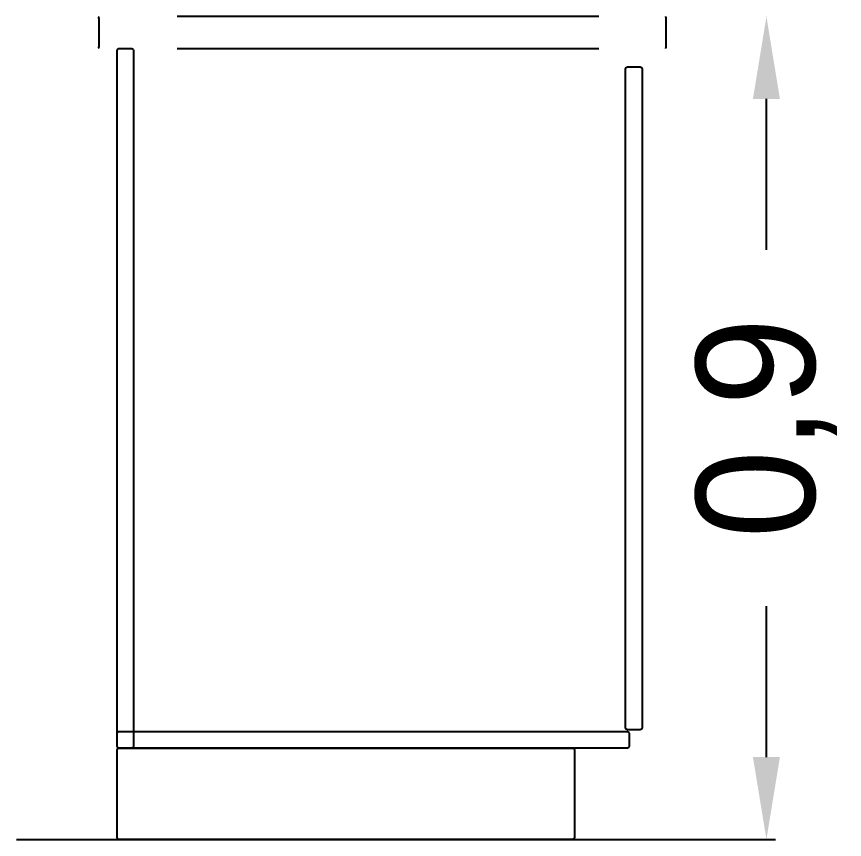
# Model space of a CAD drawing. Header units: metres. Extents: x 1093.8 to 1175.1, y -6.2 to 1.1.
# Drawn here: x 1174.15 to 1175.055, y 0.21 to 1.11 of the extents above; entities that cross this region are included whole.
import ezdxf

# ---------------------------------------------------------------- set-up
doc = ezdxf.new("R2010")
doc.units = ezdxf.units.M
doc.layers.add('COTAS', color=4, linetype='Continuous')
doc.layers.add('VISTA', color=8, linetype='Continuous')
doc.dimstyles.get("Standard").update_dxf_attribs({"dimtxt": 2.5, "dimasz": 2.5, "dimexe": 1.25, "dimexo": 0.625, "dimtad": 1, "dimcen": 2.5, "dimazin": 3, "dimtfac": 1, "dimtmove": 0, "dimatfit": 3})

# ---------------------------------------------------------------- blocks, each defined once
blk = doc.blocks.new('_CLOSEDFILLED')
at = {"color": 0, "linetype": 'BYBLOCK'}
blk.add_solid([(-1, 0.164), (0, 0), (-1, -0.164)], dxfattribs=at)
blk = doc.blocks.new('*D8')
for p, q in [((1174.97, 1.11), (1174.97, 1.11)), ((1174.97, 0.855), (1174.97, 1.02)), ((1174.97, 0.3), (1174.97, 0.465)), ((1174.97, 0.21), (1174.97, 0.21))]:
    blk.add_line(p, q)
at = {"layer": 'Defpoints'}
for p in [(1174.97, 1.11), (1174.97, 0.21), (1174.97, 0.21)]:
    blk.add_point(p, dxfattribs=at)
at = {"layer": 'COTAS', "xscale": 0.09, "yscale": 0.09}
for p, rotation in [((1174.97, 1.11), 90), ((1174.97, 0.21), 270)]:
    blk.add_blockref('_CLOSEDFILLED', p, dxfattribs=dict(at, rotation=rotation))
at = {"layer": 'COTAS', "insert": (1174.97, 0.66), "char_height": 0.13, "attachment_point": 5, "rotation": 90}
blk.add_mtext('0,9', dxfattribs=at)

msp = doc.modelspace()

# ---------------------------------------------------------------- linework, layer by layer
at = {"layer": 'VISTA'}
for p, q in [((1174.24, 1.108), (1174.24009, 1.109)), ((1174.24, 1.108), (1174.24, 1.077)), ((1174.24009, 1.109), (1174.2403, 1.10973)), ((1174.2403, 1.10973), (1174.24056, 1.11)), ((1174.78672, 1.11), (1174.3255, 1.11)), ((1174.85952, 1.11), (1174.85974, 1.10973)), ((1174.85974, 1.10973), (1174.85993, 1.109)), ((1174.85993, 1.109), (1174.86, 1.108)), ((1174.86, 1.108), (1174.86, 1.077)), ((1174.24005, 1.076), (1174.24, 1.077)), ((1174.24025, 1.07527), (1174.24005, 1.076)), ((1174.24056, 1.075), (1174.24025, 1.07527)), ((1174.3255, 1.075), (1174.78672, 1.075)), ((1174.85974, 1.07527), (1174.85952, 1.075)), ((1174.85993, 1.076), (1174.85974, 1.07527)), ((1174.86, 1.077), (1174.85993, 1.076)), ((1174.15, 0.21), (1174.98, 0.21))]:
    msp.add_line(p, q, dxfattribs=at)
for points in [[(1174.26, 0.312), (1174.26, 1.073), (1174.26059, 1.07441), (1174.262, 1.075), (1174.276, 1.075), (1174.27741, 1.07441), (1174.278, 1.073), (1174.278, 0.312), (1174.27741, 0.31059), (1174.276, 0.31), (1174.262, 0.31), (1174.26059, 0.31059), (1174.26, 0.312)], [(1174.816, 0.332), (1174.816, 1.053), (1174.81659, 1.05441), (1174.818, 1.055), (1174.832, 1.055), (1174.83341, 1.05441), (1174.834, 1.053), (1174.834, 0.332), (1174.83341, 0.33059), (1174.832, 0.33), (1174.818, 0.33), (1174.81659, 0.33059), (1174.816, 0.332)], [(1174.26, 0.312), (1174.26, 0.326), (1174.26059, 0.32741), (1174.262, 0.328), (1174.818, 0.328), (1174.81941, 0.32741), (1174.82, 0.326), (1174.82, 0.312), (1174.81941, 0.31059), (1174.818, 0.31), (1174.262, 0.31), (1174.26059, 0.31059), (1174.26, 0.312)], [(1174.26, 0.212), (1174.26, 0.308), (1174.26059, 0.30941), (1174.262, 0.31), (1174.758, 0.31), (1174.75941, 0.30941), (1174.76, 0.308), (1174.76, 0.212), (1174.75941, 0.21059), (1174.758, 0.21), (1174.262, 0.21), (1174.26059, 0.21059), (1174.26, 0.212)]]:
    msp.add_lwpolyline(points, close=True, dxfattribs=at)

# ---------------------------------------------------------------- dimensions: what is measured, and where the dimension line sits
at = {"layer": 'COTAS'}
dim = msp.add_linear_dim(base=(1174.97, 0.21), p1=(1174.97, 0.21), p2=(1174.97, 1.11), angle=90, dimstyle='Standard', override={"dimtxt": 0.13, "dimasz": 0.09}, dxfattribs=at)
dim.commit()
dim.dimension.update_dxf_attribs({"geometry": '*D8', "text_midpoint": (1174.97, 0.66)})

doc.saveas('drawing.dxf')
